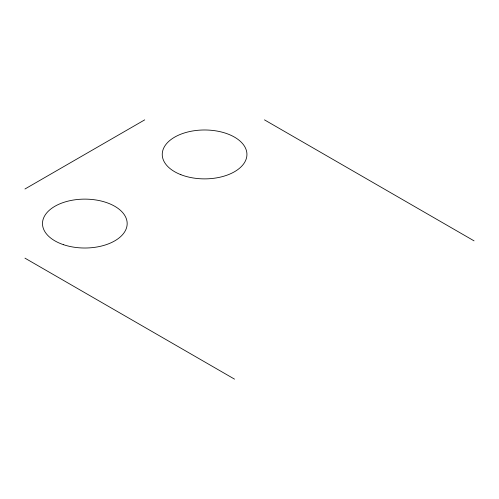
<?xml version="1.0" encoding="UTF-8"?>
<svg xmlns="http://www.w3.org/2000/svg" width="499" height="499" viewBox="0 0 499 499"><rect width="100%" height="100%" fill="white"/><g stroke="black" fill="none" stroke-linecap="round" stroke-linejoin="round"><path stroke-width="0.75" d="M24.95 189.002L144.71 119.86M264.47 119.86L474.05 240.855M24.95 258.145L234.53 379.14M180.856 174.675A42.34 24.445 0 0 0 246.824 156.175A42.34 24.445 0 0 0 186.09 132.441A42.34 24.445 0 0 0 180.856 174.675M63.66 244.741A42.34 24.445 0 0 0 127.17 223.571A42.34 24.445 0 0 0 63.66 202.401A42.34 24.445 0 0 0 63.66 244.741"/></g></svg>
